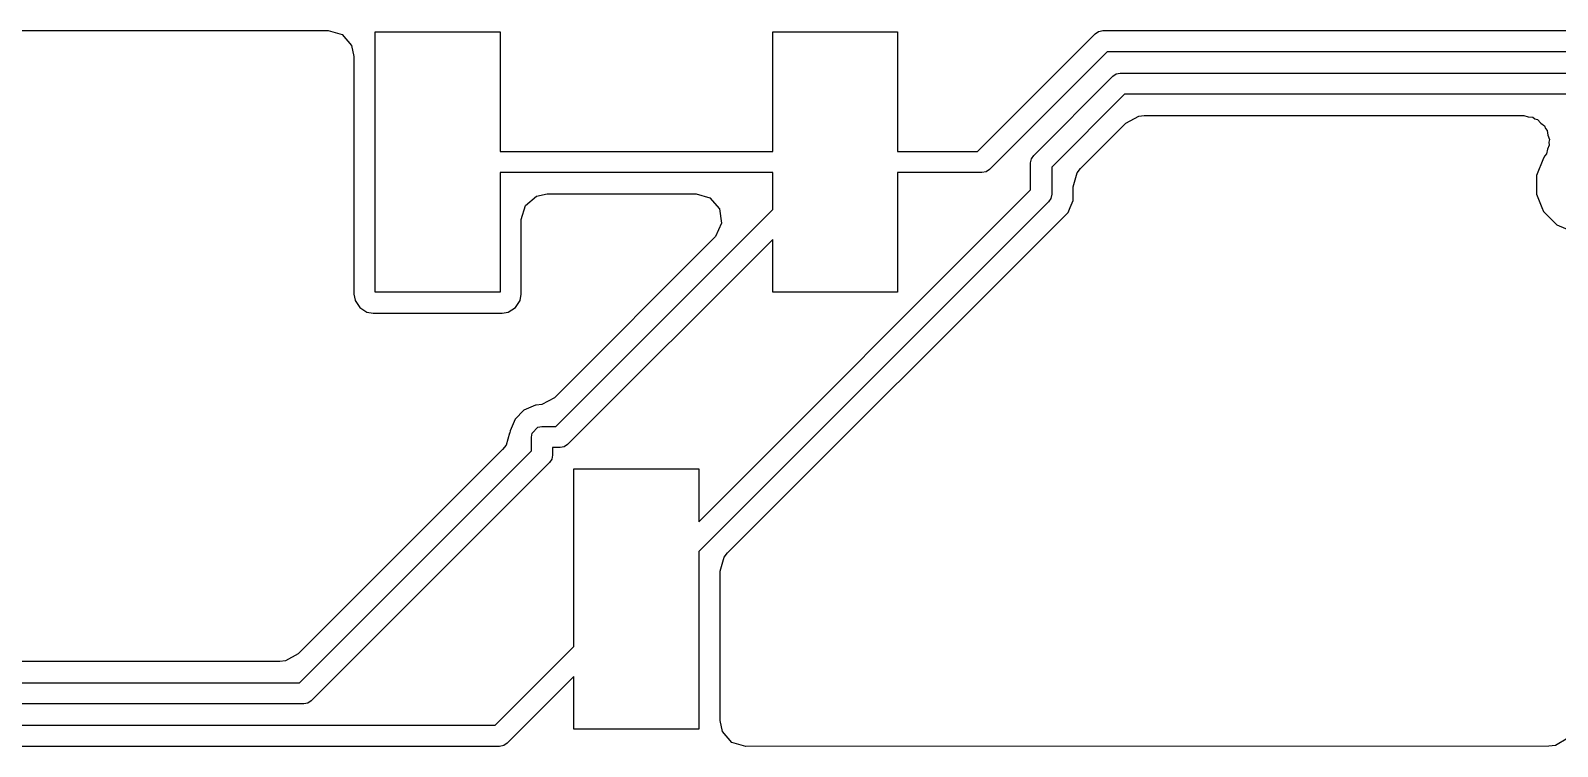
# Model space of a CAD drawing. Extents: x -27.9 to 25.2, y -6.7 to 48.3.
# Drawn here: x 7.52 to 14.86, y 15.5 to 18.94 of the extents above; entities that cross this region are included whole.
import ezdxf

# ---------------------------------------------------------------- set-up
doc = ezdxf.new("R2010")
doc.units = 0
doc.layers.add('BLACK', color=7, linetype='CONTINUOUS')

msp = doc.modelspace()

# ---------------------------------------------------------------- linework, layer by layer
at = {"layer": 'BLACK', "linetype": 'CONTINUOUS'}
for p, q in [((-9.717162, 18.942625), (8.953232, 18.942625)), ((8.953232, 18.942625), (9.020271, 18.92294)), ((9.179332, 17.686502), (9.179332, 18.936502)), ((9.179332, 18.936502), (9.779332, 18.936502)), ((9.779332, 18.936502), (9.779332, 18.362302)), ((11.089332, 18.362302), (11.089332, 18.936502)), ((11.089332, 18.936502), (11.689332, 18.936502)), ((11.689332, 18.936502), (11.689332, 18.362302)), ((12.07329, 18.362302), (12.638411, 18.927423)), ((12.638411, 18.927423), (12.654892, 18.938435)), ((12.654892, 18.938435), (12.655959, 18.938435)), ((12.655959, 18.938435), (12.674509, 18.942125)), ((12.674509, 18.942125), (16.951309, 18.942125)), ((9.020271, 18.92294), (9.066026, 18.870136)), ((9.066026, 18.870136), (9.077232, 18.818625)), ((9.077232, 18.818625), (9.077232, 17.676452)), ((12.695197, 18.840525), (12.130253, 18.275581)), ((16.930267, 18.840525), (12.695197, 18.840525)), ((12.342802, 18.343032), (12.722816, 18.723046)), ((12.722816, 18.723046), (12.739297, 18.734058)), ((12.739297, 18.734058), (12.758737, 18.737925)), ((12.758737, 18.737925), (16.478709, 18.737925)), ((12.779779, 18.636325), (12.429523, 18.286069)), ((16.457667, 18.636325), (12.779779, 18.636325)), ((12.567942, 18.280096), (12.785752, 18.497906)), ((12.785752, 18.497906), (12.847075, 18.531391)), ((12.847075, 18.531391), (12.873433, 18.534225)), ((12.873433, 18.534225), (14.696525, 18.534225)), ((14.696525, 18.534225), (14.71777, 18.527987)), ((14.71777, 18.527987), (14.739859, 18.526407)), ((14.739859, 18.526407), (14.750642, 18.518335)), ((14.750642, 18.518335), (14.763564, 18.51454)), ((14.763564, 18.51454), (14.778063, 18.497807)), ((14.778063, 18.497807), (14.795792, 18.484535)), ((14.795792, 18.484535), (14.800499, 18.471915)), ((14.800499, 18.471915), (14.809319, 18.461736)), ((14.809319, 18.461736), (14.81247, 18.439819)), ((14.81247, 18.439819), (14.820209, 18.419071)), ((14.820209, 18.419071), (14.817346, 18.405911)), ((9.779332, 18.362302), (11.089332, 18.362302)), ((11.689332, 18.362302), (12.07329, 18.362302)), ((12.33179, 18.326551), (12.342802, 18.343032)), ((14.798591, 18.340298), (14.791806, 18.330145)), ((14.805357, 18.350798), (14.797861, 18.340786)), ((14.797861, 18.340786), (14.798591, 18.340298)), ((14.810063, 18.372435), (14.805357, 18.350798)), ((14.819263, 18.392578), (14.810063, 18.372435)), ((14.817346, 18.405911), (14.819263, 18.392578)), ((12.113772, 18.264569), (12.094332, 18.260702)), ((12.130253, 18.275581), (12.113772, 18.264569)), ((12.327923, 18.307111), (12.33179, 18.326551)), ((12.327923, 18.176935), (12.327923, 18.307111)), ((12.429523, 18.286069), (12.429523, 18.155893)), ((12.551308, 18.259454), (12.567942, 18.280096)), ((14.791806, 18.330145), (14.757232, 18.246677)), ((11.089332, 18.260702), (9.779332, 18.260702)), ((9.779332, 18.260702), (9.779332, 17.686502)), ((11.089332, 18.083344), (11.089332, 18.260702)), ((12.094332, 18.260702), (11.689332, 18.260702)), ((11.689332, 18.260702), (11.689332, 17.686502)), ((12.531623, 18.192415), (12.551308, 18.259454)), ((12.531623, 18.125479), (12.531623, 18.192415)), ((14.757232, 18.246677), (14.757232, 18.156328)), ((9.901117, 18.101641), (9.953921, 18.147396)), ((9.953921, 18.147396), (10.005432, 18.158602)), ((10.005432, 18.158602), (10.720836, 18.158602)), ((10.720836, 18.158602), (10.787875, 18.138917)), ((10.734332, 16.583344), (12.327923, 18.176935)), ((12.414644, 18.119972), (10.734332, 16.43966)), ((10.787875, 18.138917), (10.83363, 18.086113)), ((12.425656, 18.136452), (12.414644, 18.119972)), ((12.429523, 18.155893), (12.425656, 18.136453)), ((12.425656, 18.136453), (12.425656, 18.136452)), ((12.51817, 18.093002), (12.531623, 18.125479)), ((14.757232, 18.156328), (14.783463, 18.093002)), ((9.881432, 18.034602), (9.901117, 18.101641)), ((10.04669, 17.040702), (11.089332, 18.083344)), ((10.83363, 18.086113), (10.843574, 18.016955)), ((10.872745, 16.433683), (12.508345, 18.069282)), ((12.508345, 18.069282), (12.51817, 18.093002)), ((14.783463, 18.093002), (14.791806, 18.07286)), ((14.791806, 18.07286), (14.85569, 18.008976)), ((9.881432, 17.676447), (9.881432, 18.034602)), ((10.843574, 18.016955), (10.814549, 17.953399)), ((14.85569, 18.008976), (14.939159, 17.974402)), ((10.808517, 17.946921), (10.040717, 17.179121)), ((11.089332, 17.93966), (10.103653, 16.953981)), ((10.814549, 17.953399), (10.808517, 17.946921)), ((11.089332, 17.686502), (11.089332, 17.93966)), ((9.077232, 17.676452), (9.077233, 17.676444)), ((9.077233, 17.676444), (9.083155, 17.646668)), ((9.779332, 17.686502), (9.179332, 17.686502)), ((9.875508, 17.646665), (9.881432, 17.676447)), ((11.689332, 17.686502), (11.089332, 17.686502)), ((9.083155, 17.646668), (9.083156, 17.646665)), ((9.083156, 17.646665), (9.105722, 17.612892)), ((9.105722, 17.612892), (9.139495, 17.590326)), ((9.819169, 17.590326), (9.852942, 17.612892)), ((9.852942, 17.612892), (9.875508, 17.646665)), ((9.139495, 17.590326), (9.169277, 17.584402)), ((9.169277, 17.584402), (9.789386, 17.584403)), ((9.789386, 17.584403), (9.819169, 17.590326)), ((10.040717, 17.179121), (9.979394, 17.145636)), ((9.894318, 17.119523), (9.851311, 17.076516)), ((9.950517, 17.142802), (9.894318, 17.119523)), ((9.953036, 17.142802), (9.950517, 17.142802)), ((9.979394, 17.145636), (9.953036, 17.142802)), ((9.828032, 17.017798), (9.82648, 17.012514)), ((9.851311, 17.076516), (9.828032, 17.020317)), ((9.828032, 17.020317), (9.828032, 17.017798)), ((9.933999, 17.009342), (9.961492, 17.036835)), ((9.961492, 17.036835), (9.980932, 17.040702)), ((9.980932, 17.040702), (10.04669, 17.040702)), ((9.808347, 16.950759), (9.791713, 16.930117)), ((9.825276, 17.008414), (9.808347, 16.950759)), ((9.82565, 17.008339), (9.825276, 17.008414)), ((9.82648, 17.012514), (9.82565, 17.008339)), ((9.930132, 16.989902), (9.933999, 17.009342)), ((9.930132, 16.924144), (9.930132, 16.989902)), ((10.087172, 16.942969), (10.067732, 16.939102)), ((10.103653, 16.953981), (10.087172, 16.942969)), ((9.791713, 16.930117), (8.809657, 15.948061)), ((8.81563, 15.809642), (9.930132, 16.924144)), ((10.027865, 16.883662), (10.016853, 16.867181)), ((10.031732, 16.903102), (10.027865, 16.883662)), ((10.067732, 16.939102), (10.031732, 16.939102)), ((10.031732, 16.939102), (10.031732, 16.903102)), ((10.016853, 16.867181), (8.872593, 15.722921)), ((10.134332, 15.983344), (10.134332, 16.836502)), ((10.134332, 16.836502), (10.734332, 16.836502)), ((10.734332, 16.836502), (10.734332, 16.583344)), ((10.734332, 16.43966), (10.734332, 15.586502)), ((10.856116, 16.413046), (10.872745, 16.433683)), ((10.836431, 16.346008), (10.856116, 16.413046)), ((10.836431, 15.627688), (10.836431, 16.346008)), ((8.809657, 15.948061), (8.748334, 15.914576)), ((9.75643, 15.605442), (10.134332, 15.983344)), ((8.721976, 15.911742), (-2.102599, 15.911742)), ((8.748334, 15.914576), (8.721976, 15.911742)), ((-2.072185, 15.809642), (8.81563, 15.809642)), ((10.134332, 15.83966), (9.813397, 15.518725)), ((10.134332, 15.586502), (10.134332, 15.83966)), ((8.836672, 15.708042), (-2.051143, 15.708042)), ((8.856112, 15.711909), (8.836672, 15.708042)), ((8.872593, 15.722921), (8.856112, 15.711909)), ((10.847652, 15.576148), (10.836431, 15.627688)), ((-1.987603, 15.605442), (9.75643, 15.605442)), ((10.734332, 15.586502), (10.134332, 15.586502)), ((10.893422, 15.523357), (10.847652, 15.576148)), ((9.764255, 15.503842), (-1.966561, 15.503842)), ((9.764262, 15.503844), (9.764255, 15.503842)), ((9.76427, 15.503842), (9.764262, 15.503844)), ((9.777491, 15.503846), (9.76427, 15.503842)), ((9.7969, 15.507713), (9.777491, 15.503846)), ((9.796916, 15.507713), (9.7969, 15.507713)), ((9.796922, 15.507718), (9.796916, 15.507713)), ((9.79693, 15.507719), (9.796922, 15.507718)), ((9.79694, 15.50773), (9.79693, 15.507719)), ((9.813397, 15.518725), (9.79694, 15.50773)), ((10.960467, 15.503692), (10.893422, 15.523357)), ((14.817931, 15.504815), (10.960467, 15.503692)), ((14.848571, 15.508669), (14.817931, 15.504815)), ((14.908657, 15.544327), (14.848571, 15.508669))]:
    msp.add_line(p, q, dxfattribs=at)

doc.saveas('drawing.dxf')
